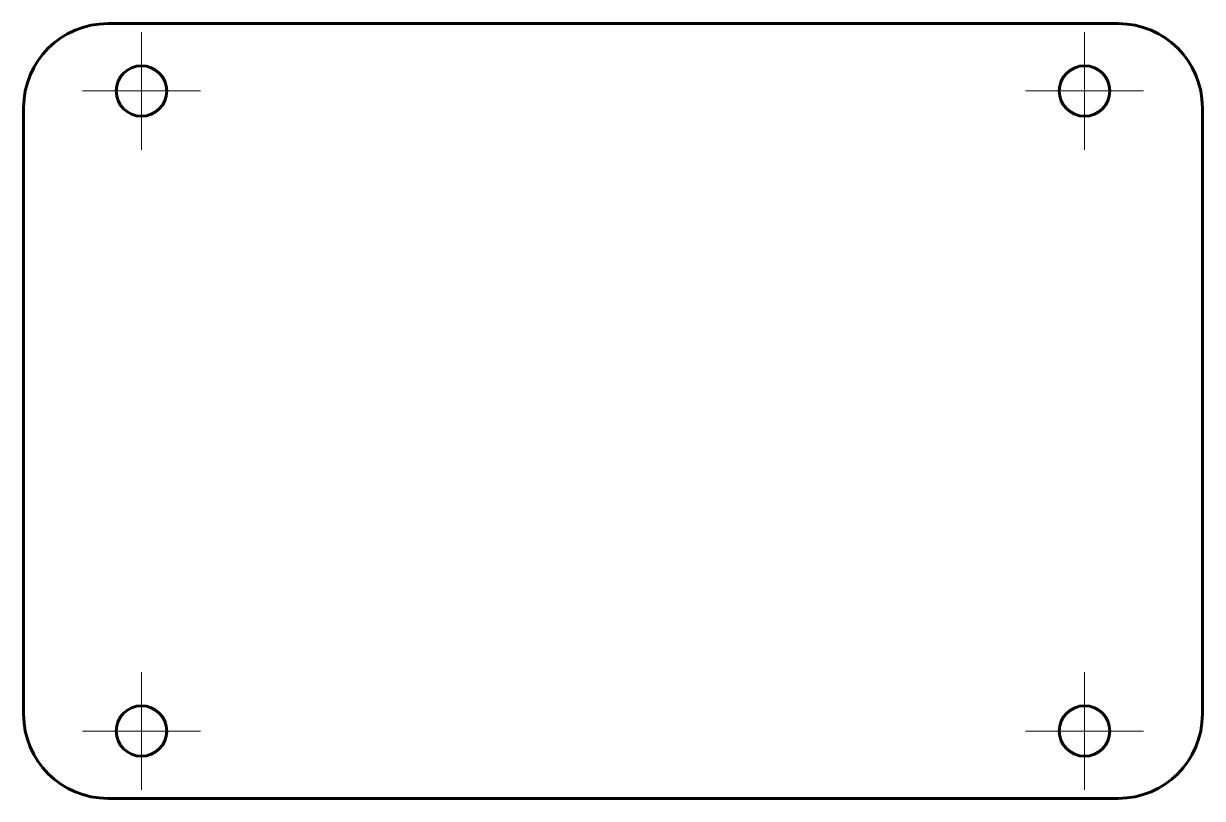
# Model space of a CAD drawing. Header units: millimetres. Extents: x 41 to 111, y 162.6 to 208.6.
import ezdxf

# ---------------------------------------------------------------- set-up
doc = ezdxf.new("R2010")
doc.units = ezdxf.units.MM
doc.linetypes.add('K5LT_AXLED', pattern=[12, 7.5, -1.5, 1.5, -1.5])
doc.linetypes.add('K5LT_BASIC', pattern=[0])
doc.layers.add('Системный слой', color=7, linetype='Continuous')

# ---------------------------------------------------------------- blocks, each defined once
blk = doc.blocks.new('U0')
at = {"layer": 'Системный слой', "color": 30, "linetype": 'K5LT_AXLED', "lineweight": 18, "true_color": 0xff8000}
for q in [(47.988, 170.087), (44.488, 166.587), (51.488, 166.587), (47.988, 163.087)]:
    blk.add_line((47.988, 166.587), q, dxfattribs=at)
blk = doc.blocks.new('U1')
at = {"layer": 'Системный слой', "color": 30, "linetype": 'K5LT_AXLED', "lineweight": 18, "true_color": 0xff8000}
for q in [(47.988, 208.087), (44.488, 204.587), (51.488, 204.587), (47.988, 201.087)]:
    blk.add_line((47.988, 204.587), q, dxfattribs=at)
blk = doc.blocks.new('U2')
at = {"layer": 'Системный слой', "color": 30, "linetype": 'K5LT_AXLED', "lineweight": 18, "true_color": 0xff8000}
for q in [(103.988, 170.087), (100.488, 166.587), (107.488, 166.587), (103.988, 163.087)]:
    blk.add_line((103.988, 166.587), q, dxfattribs=at)
blk = doc.blocks.new('U3')
at = {"layer": 'Системный слой', "color": 30, "linetype": 'K5LT_AXLED', "lineweight": 18, "true_color": 0xff8000}
for q in [(103.988, 208.087), (100.488, 204.587), (107.488, 204.587), (103.988, 201.087)]:
    blk.add_line((103.988, 204.587), q, dxfattribs=at)

msp = doc.modelspace()

# ---------------------------------------------------------------- linework, layer by layer
at = {"layer": 'Системный слой', "color": 143, "linetype": 'K5LT_BASIC', "lineweight": 60, "true_color": 0x33acca}
for p, q in [((105.988, 208.587), (45.988, 208.587)), ((40.988, 203.587), (40.988, 167.587)), ((110.988, 167.587), (110.988, 203.587)), ((45.988, 162.587), (105.988, 162.587))]:
    msp.add_line(p, q, dxfattribs=at)
for centre in [(47.988, 204.587), (103.988, 204.587), (47.988, 166.587), (103.988, 166.587)]:
    msp.add_circle(centre, 1.5, dxfattribs=at)
for centre, start, end in [((45.988, 203.587), 90, 180), ((105.988, 203.587), 0, 90), ((45.988, 167.587), 180, 270), ((105.988, 167.587), 270, 0)]:
    msp.add_arc(centre, 5, start, end, dxfattribs=at)

# ---------------------------------------------------------------- block references
at = {"layer": 'Системный слой'}
for name in ['U1', 'U3', 'U0', 'U2']:
    msp.add_blockref(name, (0, 0), dxfattribs=at)

doc.saveas('drawing.dxf')
